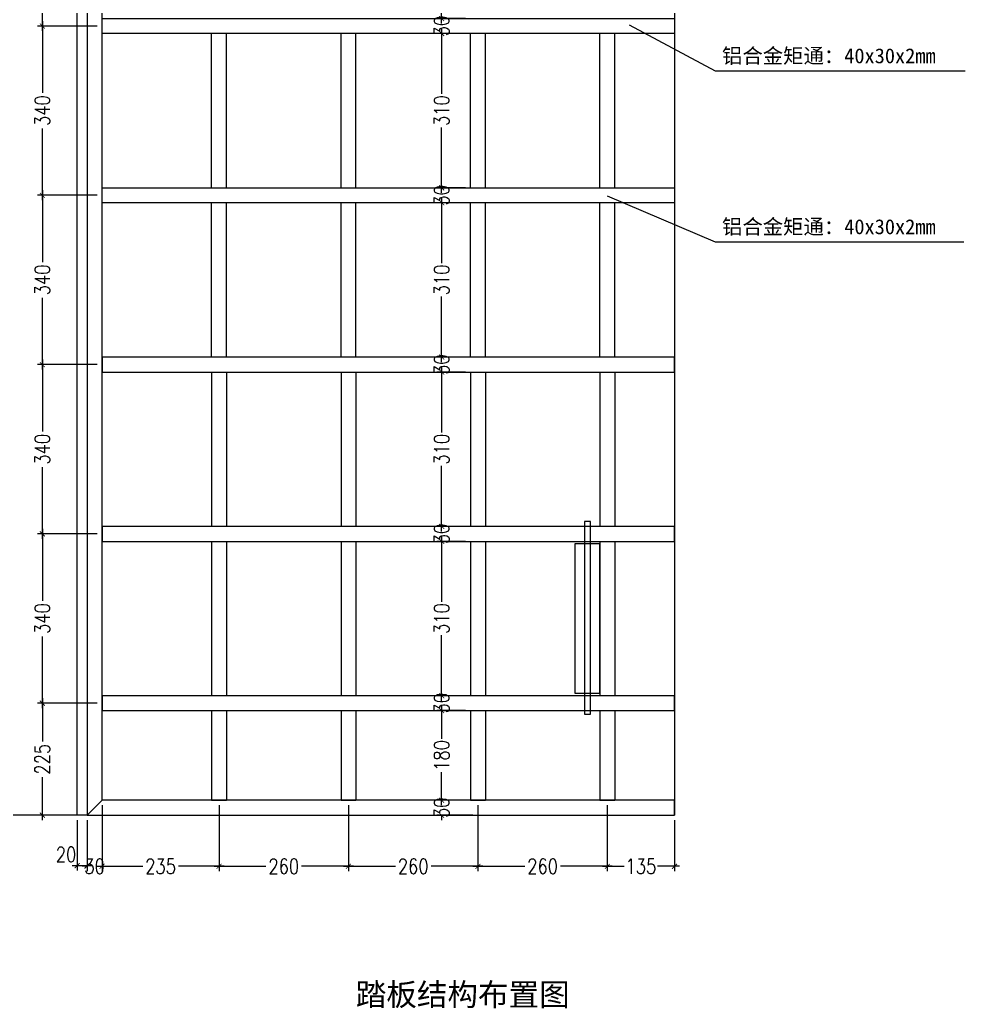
# Model space of a CAD drawing. Header units: millimetres. Extents: x 11827 to 862553, y 15071 to 134256.
# Drawn here: x 705957 to 707856, y 70268 to 72253 of the extents above; entities that cross this region are included whole.
import ezdxf

# ---------------------------------------------------------------- set-up
doc = ezdxf.new("R2010")
doc.units = ezdxf.units.MM
doc.layers.add('1', color=7, linetype='Continuous', true_color=0xffffff)
for name, color, linetype in [('hjh文字', 7, 'Continuous'), ('HR-dimension', 9, 'Continuous'), ('打印图框', 255, 'Continuous'), ('铝通', 4, 'Continuous')]:
    doc.layers.add(name, color=color, linetype=linetype)
doc.layers.add('YLW-Background', color=45, linetype='Continuous', lineweight=5)
doc.layers.add('图框', color=7, linetype='Continuous', lineweight=13)
doc.styles.add('Arial', font='')
doc.styles.add('HZTXT', font='txtw.shx', dxfattribs={"width": 0.8, "bigfont": 'hztxtw.shx'})
doc.styles.get('Arial').set_extended_font_data('STXihei')
doc.dimstyles.new('HR-A3-DIM-10', dxfattribs={"dimscale": 10, "dimtxt": 3, "dimasz": 1, "dimexe": 1, "dimexo": 1, "dimgap": 0.5, "dimtad": 0, "dimdec": 1, "dimrnd": 0.0005, "dimzin": 9, "dimdsep": 46, "dimtxsty": 'HZTXT', "dimblk": 'ARCHTICK', "dimcen": 0, "dimdle": 1, "dimclrd": 9, "dimclre": 9, "dimclrt": 2, "dimazin": 2, "dimtfac": 1, "dimtdec": 1, "dimtix": 1, "dimtofl": 0, "dimtmove": 2, "dimatfit": 3, "dimldrblk": 'ARCHTICK', "dimfxl": 1, "dimarcsym": 2})
doc.dimstyles.new('HR-BI-DIM5', dxfattribs={"dimscale": 6, "dimtxt": 5, "dimasz": 1, "dimexe": 1, "dimexo": 1.5, "dimgap": 2, "dimtad": 1, "dimdec": 1, "dimdsep": 46, "dimtxsty": 'HZTXT', "dimcen": 0, "dimdle": 1, "dimclrd": 256, "dimclre": 256, "dimclrt": 2, "dimadec": 1, "dimazin": 0, "dimtfac": 1, "dimtdec": 1, "dimtix": 1, "dimtmove": 2, "dimatfit": 3, "dimfxl": 1, "dimtfill": 1, "dimtolj": 1, "dimtzin": 0, "dimarcsym": 1})

# ---------------------------------------------------------------- blocks, each defined once
blk = doc.blocks.new('_ArchTick')
at = {"color": 0, "linetype": 'ByBlock', "lineweight": 100, "const_width": 0.15}
blk.add_lwpolyline([(-0.5, -0.5), (0.5, 0.5)], dxfattribs=at)
blk = doc.blocks.new('*D1190')
at = {"layer": 'Defpoints', "color": 0, "ltscale": 1.5, "transparency": 16777216}
for p in [(706092.4, 73145.2), (705917.7, 70655.2), (706092.4, 70655.2)]:
    blk.add_point(p, dxfattribs=at)
at = {"layer": 'HR-dimension', "color": 9, "lineweight": -2, "ltscale": 1.5, "transparency": 16777216}
for p, q in [((705917.7, 73155.2), (705917.7, 71947.5)), ((706082.4, 73145.2), (705907.7, 73145.2)), ((705917.7, 70645.2), (705917.7, 71852.9)), ((706082.4, 70655.2), (705907.7, 70655.2))]:
    blk.add_line(p, q, dxfattribs=at)
at = {"layer": 'HR-dimension', "color": 9, "lineweight": -2, "ltscale": 1.5, "transparency": 16777216, "xscale": 10, "yscale": 10, "zscale": 10}
for p, rotation in [((705917.7, 73145.2), 90), ((705917.7, 70655.2), 270)]:
    blk.add_blockref('_ArchTick', p, dxfattribs=dict(at, rotation=rotation))
at = {"layer": 'HR-dimension', "color": 2, "ltscale": 1.5, "transparency": 16777216, "insert": (705917.7, 71900.2), "char_height": 30, "attachment_point": 5, "rotation": 90, "style": 'HZTXT'}
blk.add_mtext('2490', dxfattribs=at)
blk = doc.blocks.new('*D1149')
at = {"layer": 'Defpoints', "color": 0, "ltscale": 1.5, "transparency": 16777216}
for p in [(706122.4, 72580.2), (706002.5, 72240.2), (706122.4, 72240.2)]:
    blk.add_point(p, dxfattribs=at)
at = {"layer": 'HR-dimension', "color": 9, "lineweight": -2, "ltscale": 1.5, "transparency": 16777216}
for p, q in [((706112.4, 72580.2), (705992.5, 72580.2)), ((706002.5, 72590.2), (706002.5, 72446.1)), ((706002.5, 72230.2), (706002.5, 72374.4)), ((706112.4, 72240.2), (705992.5, 72240.2))]:
    blk.add_line(p, q, dxfattribs=at)
at = {"layer": 'HR-dimension', "color": 9, "lineweight": -2, "ltscale": 1.5, "transparency": 16777216, "xscale": 10, "yscale": 10, "zscale": 10}
for p, rotation in [((706002.5, 72580.2), 90), ((706002.5, 72240.2), 270)]:
    blk.add_blockref('_ArchTick', p, dxfattribs=dict(at, rotation=rotation))
at = {"layer": 'HR-dimension', "color": 2, "ltscale": 1.5, "transparency": 16777216, "insert": (706002.5, 72410.2), "char_height": 30, "attachment_point": 5, "rotation": 90, "style": 'HZTXT'}
blk.add_mtext('340', dxfattribs=at)
blk = doc.blocks.new('*D1150')
at = {"layer": 'Defpoints', "color": 0, "ltscale": 1.5, "transparency": 16777216}
for p in [(706122.4, 72240.2), (706002.5, 71900.2), (706122.4, 71900.2)]:
    blk.add_point(p, dxfattribs=at)
at = {"layer": 'HR-dimension', "color": 9, "lineweight": -2, "ltscale": 1.5, "transparency": 16777216}
for p, q in [((706112.4, 72240.2), (705992.5, 72240.2)), ((706002.5, 72250.2), (706002.5, 72106.1)), ((706002.5, 71890.2), (706002.5, 72034.4)), ((706112.4, 71900.2), (705992.5, 71900.2))]:
    blk.add_line(p, q, dxfattribs=at)
at = {"layer": 'HR-dimension', "color": 9, "lineweight": -2, "ltscale": 1.5, "transparency": 16777216, "xscale": 10, "yscale": 10, "zscale": 10}
for p, rotation in [((706002.5, 72240.2), 90), ((706002.5, 71900.2), 270)]:
    blk.add_blockref('_ArchTick', p, dxfattribs=dict(at, rotation=rotation))
at = {"layer": 'HR-dimension', "color": 2, "ltscale": 1.5, "transparency": 16777216, "insert": (706002.5, 72070.2), "char_height": 30, "attachment_point": 5, "rotation": 90, "style": 'HZTXT'}
blk.add_mtext('340', dxfattribs=at)
blk = doc.blocks.new('*D1151')
at = {"layer": 'Defpoints', "color": 0, "ltscale": 1.5, "transparency": 16777216}
for p in [(706122.4, 71900.2), (706002.5, 71560.2), (706122.4, 71560.2)]:
    blk.add_point(p, dxfattribs=at)
at = {"layer": 'HR-dimension', "color": 9, "lineweight": -2, "ltscale": 1.5, "transparency": 16777216}
for p, q in [((706002.5, 71910.2), (706002.5, 71766.1)), ((706112.4, 71900.2), (705992.5, 71900.2)), ((706002.5, 71550.2), (706002.5, 71694.4)), ((706112.4, 71560.2), (705992.5, 71560.2))]:
    blk.add_line(p, q, dxfattribs=at)
at = {"layer": 'HR-dimension', "color": 9, "lineweight": -2, "ltscale": 1.5, "transparency": 16777216, "xscale": 10, "yscale": 10, "zscale": 10}
for p, rotation in [((706002.5, 71900.2), 90), ((706002.5, 71560.2), 270)]:
    blk.add_blockref('_ArchTick', p, dxfattribs=dict(at, rotation=rotation))
at = {"layer": 'HR-dimension', "color": 2, "ltscale": 1.5, "transparency": 16777216, "insert": (706002.5, 71730.2), "char_height": 30, "attachment_point": 5, "rotation": 90, "style": 'HZTXT'}
blk.add_mtext('340', dxfattribs=at)
blk = doc.blocks.new('*D1152')
at = {"layer": 'Defpoints', "color": 0, "ltscale": 1.5, "transparency": 16777216}
for p in [(706122.4, 71560.2), (706002.5, 71220.2), (706122.4, 71220.2)]:
    blk.add_point(p, dxfattribs=at)
at = {"layer": 'HR-dimension', "color": 9, "lineweight": -2, "ltscale": 1.5, "transparency": 16777216}
for p, q in [((706002.5, 71570.2), (706002.5, 71426.1)), ((706112.4, 71560.2), (705992.5, 71560.2)), ((706002.5, 71210.2), (706002.5, 71354.4)), ((706112.4, 71220.2), (705992.5, 71220.2))]:
    blk.add_line(p, q, dxfattribs=at)
at = {"layer": 'HR-dimension', "color": 9, "lineweight": -2, "ltscale": 1.5, "transparency": 16777216, "xscale": 10, "yscale": 10, "zscale": 10}
for p, rotation in [((706002.5, 71560.2), 90), ((706002.5, 71220.2), 270)]:
    blk.add_blockref('_ArchTick', p, dxfattribs=dict(at, rotation=rotation))
at = {"layer": 'HR-dimension', "color": 2, "ltscale": 1.5, "transparency": 16777216, "insert": (706002.5, 71390.2), "char_height": 30, "attachment_point": 5, "rotation": 90, "style": 'HZTXT'}
blk.add_mtext('340', dxfattribs=at)
blk = doc.blocks.new('*D1153')
at = {"layer": 'Defpoints', "color": 0, "ltscale": 1.5, "transparency": 16777216}
for p in [(706072.4, 70655.2), (706092.4, 70655.2), (706072.4, 70553.9)]:
    blk.add_point(p, dxfattribs=at)
at = {"layer": 'HR-dimension', "color": 9, "lineweight": -2, "ltscale": 1.5, "transparency": 16777216}
for p, q in [((706072.4, 70645.2), (706072.4, 70543.9)), ((706092.4, 70645.2), (706092.4, 70543.9)), ((706102.4, 70553.9), (706062.4, 70553.9))]:
    blk.add_line(p, q, dxfattribs=at)
at = {"layer": 'HR-dimension', "color": 9, "lineweight": -2, "ltscale": 1.5, "transparency": 16777216, "xscale": 10, "yscale": 10, "zscale": 10, "rotation": 180}
blk.add_blockref('_ArchTick', (706072.4, 70553.9), dxfattribs=at)
at = {"layer": 'HR-dimension', "color": 9, "lineweight": -2, "ltscale": 1.5, "transparency": 16777216, "xscale": 10, "yscale": 10, "zscale": 10}
blk.add_blockref('_ArchTick', (706092.4, 70553.9), dxfattribs=at)
at = {"layer": 'HR-dimension', "color": 2, "ltscale": 1.5, "transparency": 16777216, "insert": (706050, 70576.4), "char_height": 30, "attachment_point": 5, "style": 'HZTXT'}
blk.add_mtext('20', dxfattribs=at)
blk = doc.blocks.new('*D1154')
at = {"layer": 'Defpoints', "color": 0, "ltscale": 1.5, "transparency": 16777216}
for p in [(706122.4, 70685.2), (706092.4, 70655.2), (706122.4, 70552.6)]:
    blk.add_point(p, dxfattribs=at)
at = {"layer": 'HR-dimension', "color": 9, "lineweight": -2, "ltscale": 1.5, "transparency": 16777216}
for p, q in [((706122.4, 70675.2), (706122.4, 70542.6)), ((706092.4, 70645.2), (706092.4, 70542.6)), ((706092.4, 70552.6), (706082.4, 70552.6)), ((706122.4, 70552.6), (706132.4, 70552.6))]:
    blk.add_line(p, q, dxfattribs=at)
at = {"layer": 'HR-dimension', "color": 9, "lineweight": -2, "ltscale": 1.5, "transparency": 16777216, "xscale": 10, "yscale": 10, "zscale": 10}
blk.add_blockref('_ArchTick', (706092.4, 70552.6), dxfattribs=at)
at = {"layer": 'HR-dimension', "color": 9, "lineweight": -2, "ltscale": 1.5, "transparency": 16777216, "xscale": 10, "yscale": 10, "zscale": 10, "rotation": 180}
blk.add_blockref('_ArchTick', (706122.4, 70552.6), dxfattribs=at)
at = {"layer": 'HR-dimension', "color": 2, "ltscale": 1.5, "transparency": 16777216, "insert": (706107.4, 70552.6), "char_height": 30, "attachment_point": 5, "style": 'HZTXT'}
blk.add_mtext('30', dxfattribs=at)
blk = doc.blocks.new('*D1155')
at = {"layer": 'Defpoints', "color": 0, "ltscale": 1.5, "transparency": 16777216}
for p in [(706122.4, 70685.2), (706357.4, 70685.2, 0), (706357.4, 70552.6)]:
    blk.add_point(p, dxfattribs=at)
at = {"layer": 'HR-dimension', "color": 9, "lineweight": -2, "ltscale": 1.5, "transparency": 16777216}
for p, q in [((706122.4, 70675.2), (706122.4, 70542.6)), ((706357.4, 70675.2), (706357.4, 70542.6)), ((706112.4, 70552.6), (706204.1, 70552.6)), ((706367.4, 70552.6), (706275.8, 70552.6))]:
    blk.add_line(p, q, dxfattribs=at)
at = {"layer": 'HR-dimension', "color": 9, "lineweight": -2, "ltscale": 1.5, "transparency": 16777216, "xscale": 10, "yscale": 10, "zscale": 10, "rotation": 180}
blk.add_blockref('_ArchTick', (706122.4, 70552.6), dxfattribs=at)
at = {"layer": 'HR-dimension', "color": 9, "lineweight": -2, "ltscale": 1.5, "transparency": 16777216, "xscale": 10, "yscale": 10, "zscale": 10}
blk.add_blockref('_ArchTick', (706357.4, 70552.6), dxfattribs=at)
at = {"layer": 'HR-dimension', "color": 2, "ltscale": 1.5, "transparency": 16777216, "insert": (706239.9, 70552.6), "char_height": 30, "attachment_point": 5, "style": 'HZTXT'}
blk.add_mtext('235', dxfattribs=at)
blk = doc.blocks.new('*D1156')
at = {"layer": 'Defpoints', "color": 0, "ltscale": 1.5, "transparency": 16777216}
for p in [(706357.4, 70685.2, 0), (706617.4, 70685.2, 0), (706617.4, 70552.6)]:
    blk.add_point(p, dxfattribs=at)
at = {"layer": 'HR-dimension', "color": 9, "lineweight": -2, "ltscale": 1.5, "transparency": 16777216}
for p, q in [((706357.4, 70675.2), (706357.4, 70542.6)), ((706617.4, 70675.2), (706617.4, 70542.6)), ((706347.4, 70552.6), (706451.6, 70552.6)), ((706627.4, 70552.6), (706523.3, 70552.6))]:
    blk.add_line(p, q, dxfattribs=at)
at = {"layer": 'HR-dimension', "color": 9, "lineweight": -2, "ltscale": 1.5, "transparency": 16777216, "xscale": 10, "yscale": 10, "zscale": 10, "rotation": 180}
blk.add_blockref('_ArchTick', (706357.4, 70552.6), dxfattribs=at)
at = {"layer": 'HR-dimension', "color": 9, "lineweight": -2, "ltscale": 1.5, "transparency": 16777216, "xscale": 10, "yscale": 10, "zscale": 10}
blk.add_blockref('_ArchTick', (706617.4, 70552.6), dxfattribs=at)
at = {"layer": 'HR-dimension', "color": 2, "ltscale": 1.5, "transparency": 16777216, "insert": (706487.4, 70552.6), "char_height": 30, "attachment_point": 5, "style": 'HZTXT'}
blk.add_mtext('260', dxfattribs=at)
blk = doc.blocks.new('*D1157')
at = {"layer": 'Defpoints', "color": 0, "ltscale": 1.5, "transparency": 16777216}
for p in [(706617.4, 70685.2, 0), (706877.4, 70685.2, 0), (706877.4, 70552.6)]:
    blk.add_point(p, dxfattribs=at)
at = {"layer": 'HR-dimension', "color": 9, "lineweight": -2, "ltscale": 1.5, "transparency": 16777216}
for p, q in [((706617.4, 70675.2), (706617.4, 70542.6)), ((706877.4, 70675.2), (706877.4, 70542.6)), ((706607.4, 70552.6), (706711.6, 70552.6)), ((706887.4, 70552.6), (706783.3, 70552.6))]:
    blk.add_line(p, q, dxfattribs=at)
at = {"layer": 'HR-dimension', "color": 9, "lineweight": -2, "ltscale": 1.5, "transparency": 16777216, "xscale": 10, "yscale": 10, "zscale": 10, "rotation": 180}
blk.add_blockref('_ArchTick', (706617.4, 70552.6), dxfattribs=at)
at = {"layer": 'HR-dimension', "color": 9, "lineweight": -2, "ltscale": 1.5, "transparency": 16777216, "xscale": 10, "yscale": 10, "zscale": 10}
blk.add_blockref('_ArchTick', (706877.4, 70552.6), dxfattribs=at)
at = {"layer": 'HR-dimension', "color": 2, "ltscale": 1.5, "transparency": 16777216, "insert": (706747.4, 70552.6), "char_height": 30, "attachment_point": 5, "style": 'HZTXT'}
blk.add_mtext('260', dxfattribs=at)
blk = doc.blocks.new('*D1158')
at = {"layer": 'Defpoints', "color": 0, "ltscale": 1.5, "transparency": 16777216}
for p in [(706877.4, 70685.2, 0), (707137.4, 70685.2, 0), (707137.4, 70552.6)]:
    blk.add_point(p, dxfattribs=at)
at = {"layer": 'HR-dimension', "color": 9, "lineweight": -2, "ltscale": 1.5, "transparency": 16777216}
for p, q in [((706877.4, 70675.2), (706877.4, 70542.6)), ((707137.4, 70675.2), (707137.4, 70542.6)), ((706867.4, 70552.6), (706971.6, 70552.6)), ((707147.4, 70552.6), (707043.3, 70552.6))]:
    blk.add_line(p, q, dxfattribs=at)
at = {"layer": 'HR-dimension', "color": 9, "lineweight": -2, "ltscale": 1.5, "transparency": 16777216, "xscale": 10, "yscale": 10, "zscale": 10, "rotation": 180}
blk.add_blockref('_ArchTick', (706877.4, 70552.6), dxfattribs=at)
at = {"layer": 'HR-dimension', "color": 9, "lineweight": -2, "ltscale": 1.5, "transparency": 16777216, "xscale": 10, "yscale": 10, "zscale": 10}
blk.add_blockref('_ArchTick', (707137.4, 70552.6), dxfattribs=at)
at = {"layer": 'HR-dimension', "color": 2, "ltscale": 1.5, "transparency": 16777216, "insert": (707007.4, 70552.6), "char_height": 30, "attachment_point": 5, "style": 'HZTXT'}
blk.add_mtext('260', dxfattribs=at)
blk = doc.blocks.new('*D1159')
at = {"layer": 'Defpoints', "color": 0, "ltscale": 1.5, "transparency": 16777216}
for p in [(707137.4, 70685.2, 0), (707272.4, 70655.2), (707272.4, 70552.6)]:
    blk.add_point(p, dxfattribs=at)
at = {"layer": 'HR-dimension', "color": 9, "lineweight": -2, "ltscale": 1.5, "transparency": 16777216}
for p, q in [((707137.4, 70675.2), (707137.4, 70542.6)), ((707272.4, 70645.2), (707272.4, 70542.6)), ((707127.4, 70552.6), (707171.4, 70552.6)), ((707282.4, 70552.6), (707238.5, 70552.6))]:
    blk.add_line(p, q, dxfattribs=at)
at = {"layer": 'HR-dimension', "color": 9, "lineweight": -2, "ltscale": 1.5, "transparency": 16777216, "xscale": 10, "yscale": 10, "zscale": 10, "rotation": 180}
blk.add_blockref('_ArchTick', (707137.4, 70552.6), dxfattribs=at)
at = {"layer": 'HR-dimension', "color": 9, "lineweight": -2, "ltscale": 1.5, "transparency": 16777216, "xscale": 10, "yscale": 10, "zscale": 10}
blk.add_blockref('_ArchTick', (707272.4, 70552.6), dxfattribs=at)
at = {"layer": 'HR-dimension', "color": 2, "ltscale": 1.5, "transparency": 16777216, "insert": (707204.9, 70552.6), "char_height": 30, "attachment_point": 5, "style": 'HZTXT'}
blk.add_mtext('135', dxfattribs=at)
blk = doc.blocks.new('*D1165')
at = {"layer": 'Defpoints', "color": 0, "ltscale": 1.5, "transparency": 16777216}
for p in [(706862.4, 72565.2), (706804.6, 72255.2), (706862.4, 72255.2)]:
    blk.add_point(p, dxfattribs=at)
at = {"layer": 'HR-dimension', "color": 9, "lineweight": -2, "ltscale": 1.5, "transparency": 16777216}
for p, q in [((706852.4, 72565.2), (706794.6, 72565.2)), ((706804.6, 72575.2), (706804.6, 72443.8)), ((706804.6, 72245.2), (706804.6, 72376.7)), ((706852.4, 72255.2), (706794.6, 72255.2))]:
    blk.add_line(p, q, dxfattribs=at)
at = {"layer": 'HR-dimension', "color": 9, "lineweight": -2, "ltscale": 1.5, "transparency": 16777216, "xscale": 10, "yscale": 10, "zscale": 10}
for p, rotation in [((706804.6, 72565.2), 90), ((706804.6, 72255.2), 270)]:
    blk.add_blockref('_ArchTick', p, dxfattribs=dict(at, rotation=rotation))
at = {"layer": 'HR-dimension', "color": 2, "ltscale": 1.5, "transparency": 16777216, "insert": (706804.6, 72410.2), "char_height": 30, "attachment_point": 5, "rotation": 90, "style": 'HZTXT'}
blk.add_mtext('310', dxfattribs=at)
blk = doc.blocks.new('*D1166')
at = {"layer": 'Defpoints', "color": 0, "ltscale": 1.5, "transparency": 16777216}
for p in [(706862.4, 72255.2), (706804.6, 72225.2), (706862.4, 72225.2)]:
    blk.add_point(p, dxfattribs=at)
at = {"layer": 'HR-dimension', "color": 9, "lineweight": -2, "ltscale": 1.5, "transparency": 16777216}
for p, q in [((706804.6, 72255.2), (706804.6, 72265.2)), ((706852.4, 72255.2), (706794.6, 72255.2)), ((706852.4, 72225.2), (706794.6, 72225.2)), ((706804.6, 72225.2), (706804.6, 72215.2))]:
    blk.add_line(p, q, dxfattribs=at)
at = {"layer": 'HR-dimension', "color": 9, "lineweight": -2, "ltscale": 1.5, "transparency": 16777216, "xscale": 10, "yscale": 10, "zscale": 10}
for p, rotation in [((706804.6, 72255.2), 270), ((706804.6, 72225.2), 90)]:
    blk.add_blockref('_ArchTick', p, dxfattribs=dict(at, rotation=rotation))
at = {"layer": 'HR-dimension', "color": 2, "ltscale": 1.5, "transparency": 16777216, "insert": (706804.6, 72240.2), "char_height": 30, "attachment_point": 5, "rotation": 90, "style": 'HZTXT'}
blk.add_mtext('30', dxfattribs=at)
blk = doc.blocks.new('*D1167')
at = {"layer": 'Defpoints', "color": 0, "ltscale": 1.5, "transparency": 16777216}
for p in [(706862.4, 72225.2), (706804.6, 71915.2), (706862.4, 71915.2)]:
    blk.add_point(p, dxfattribs=at)
at = {"layer": 'HR-dimension', "color": 9, "lineweight": -2, "ltscale": 1.5, "transparency": 16777216}
for p, q in [((706852.4, 72225.2), (706794.6, 72225.2)), ((706804.6, 72235.2), (706804.6, 72103.8)), ((706804.6, 71905.2), (706804.6, 72036.7)), ((706852.4, 71915.2), (706794.6, 71915.2))]:
    blk.add_line(p, q, dxfattribs=at)
at = {"layer": 'HR-dimension', "color": 9, "lineweight": -2, "ltscale": 1.5, "transparency": 16777216, "xscale": 10, "yscale": 10, "zscale": 10}
for p, rotation in [((706804.6, 72225.2), 90), ((706804.6, 71915.2), 270)]:
    blk.add_blockref('_ArchTick', p, dxfattribs=dict(at, rotation=rotation))
at = {"layer": 'HR-dimension', "color": 2, "ltscale": 1.5, "transparency": 16777216, "insert": (706804.6, 72070.2), "char_height": 30, "attachment_point": 5, "rotation": 90, "style": 'HZTXT'}
blk.add_mtext('310', dxfattribs=at)
blk = doc.blocks.new('*D1168')
at = {"layer": 'Defpoints', "color": 0, "ltscale": 1.5, "transparency": 16777216}
for p in [(706862.4, 71915.2), (706804.6, 71885.2), (706862.4, 71885.2)]:
    blk.add_point(p, dxfattribs=at)
at = {"layer": 'HR-dimension', "color": 9, "lineweight": -2, "ltscale": 1.5, "transparency": 16777216}
for p, q in [((706804.6, 71915.2), (706804.6, 71925.2)), ((706852.4, 71915.2), (706794.6, 71915.2)), ((706852.4, 71885.2), (706794.6, 71885.2)), ((706804.6, 71885.2), (706804.6, 71875.2))]:
    blk.add_line(p, q, dxfattribs=at)
at = {"layer": 'HR-dimension', "color": 9, "lineweight": -2, "ltscale": 1.5, "transparency": 16777216, "xscale": 10, "yscale": 10, "zscale": 10}
for p, rotation in [((706804.6, 71915.2), 270), ((706804.6, 71885.2), 90)]:
    blk.add_blockref('_ArchTick', p, dxfattribs=dict(at, rotation=rotation))
at = {"layer": 'HR-dimension', "color": 2, "ltscale": 1.5, "transparency": 16777216, "insert": (706804.6, 71900.2), "char_height": 30, "attachment_point": 5, "rotation": 90, "style": 'HZTXT'}
blk.add_mtext('30', dxfattribs=at)
blk = doc.blocks.new('*D1169')
at = {"layer": 'Defpoints', "color": 0, "ltscale": 1.5, "transparency": 16777216}
for p in [(706862.4, 71885.2), (706804.6, 71575.2), (706862.4, 71575.2)]:
    blk.add_point(p, dxfattribs=at)
at = {"layer": 'HR-dimension', "color": 9, "lineweight": -2, "ltscale": 1.5, "transparency": 16777216}
for p, q in [((706852.4, 71885.2), (706794.6, 71885.2)), ((706804.6, 71895.2), (706804.6, 71763.8)), ((706804.6, 71565.2), (706804.6, 71696.7)), ((706852.4, 71575.2), (706794.6, 71575.2))]:
    blk.add_line(p, q, dxfattribs=at)
at = {"layer": 'HR-dimension', "color": 9, "lineweight": -2, "ltscale": 1.5, "transparency": 16777216, "xscale": 10, "yscale": 10, "zscale": 10}
for p, rotation in [((706804.6, 71885.2), 90), ((706804.6, 71575.2), 270)]:
    blk.add_blockref('_ArchTick', p, dxfattribs=dict(at, rotation=rotation))
at = {"layer": 'HR-dimension', "color": 2, "ltscale": 1.5, "transparency": 16777216, "insert": (706804.6, 71730.2), "char_height": 30, "attachment_point": 5, "rotation": 90, "style": 'HZTXT'}
blk.add_mtext('310', dxfattribs=at)
blk = doc.blocks.new('*D1170')
at = {"layer": 'Defpoints', "color": 0, "ltscale": 1.5, "transparency": 16777216}
for p in [(706862.4, 71575.2), (706804.6, 71545.2), (706862.4, 71545.2, 0)]:
    blk.add_point(p, dxfattribs=at)
at = {"layer": 'HR-dimension', "color": 9, "lineweight": -2, "ltscale": 1.5, "transparency": 16777216}
for p, q in [((706804.6, 71575.2), (706804.6, 71585.2)), ((706852.4, 71575.2), (706794.6, 71575.2)), ((706852.4, 71545.2), (706794.6, 71545.2)), ((706804.6, 71545.2), (706804.6, 71535.2))]:
    blk.add_line(p, q, dxfattribs=at)
at = {"layer": 'HR-dimension', "color": 9, "lineweight": -2, "ltscale": 1.5, "transparency": 16777216, "xscale": 10, "yscale": 10, "zscale": 10}
for p, rotation in [((706804.6, 71575.2), 270), ((706804.6, 71545.2), 90)]:
    blk.add_blockref('_ArchTick', p, dxfattribs=dict(at, rotation=rotation))
at = {"layer": 'HR-dimension', "color": 2, "ltscale": 1.5, "transparency": 16777216, "insert": (706804.6, 71560.2), "char_height": 30, "attachment_point": 5, "rotation": 90, "style": 'HZTXT'}
blk.add_mtext('30', dxfattribs=at)
blk = doc.blocks.new('*D1171')
at = {"layer": 'Defpoints', "color": 0, "ltscale": 1.5, "transparency": 16777216}
for p in [(706862.4, 71545.2, 0), (706804.6, 71235.2), (706862.4, 71235.2, 0)]:
    blk.add_point(p, dxfattribs=at)
at = {"layer": 'HR-dimension', "color": 9, "lineweight": -2, "ltscale": 1.5, "transparency": 16777216}
for p, q in [((706852.4, 71545.2), (706794.6, 71545.2)), ((706804.6, 71555.2), (706804.6, 71423.8)), ((706804.6, 71225.2), (706804.6, 71356.7)), ((706852.4, 71235.2), (706794.6, 71235.2))]:
    blk.add_line(p, q, dxfattribs=at)
at = {"layer": 'HR-dimension', "color": 9, "lineweight": -2, "ltscale": 1.5, "transparency": 16777216, "xscale": 10, "yscale": 10, "zscale": 10}
for p, rotation in [((706804.6, 71545.2), 90), ((706804.6, 71235.2), 270)]:
    blk.add_blockref('_ArchTick', p, dxfattribs=dict(at, rotation=rotation))
at = {"layer": 'HR-dimension', "color": 2, "ltscale": 1.5, "transparency": 16777216, "insert": (706804.6, 71390.2), "char_height": 30, "attachment_point": 5, "rotation": 90, "style": 'HZTXT'}
blk.add_mtext('310', dxfattribs=at)
blk = doc.blocks.new('*D1093')
at = {"layer": 'Defpoints', "color": 0, "ltscale": 1.5, "transparency": 16777216}
for p in [(706862.4, 70685.2, 0), (706804.6, 70655.2), (706877.4, 70655.2)]:
    blk.add_point(p, dxfattribs=at)
at = {"layer": 'HR-dimension', "color": 9, "lineweight": -2, "ltscale": 1.5, "transparency": 16777216}
for p, q in [((706804.6, 70685.2), (706804.6, 70695.2)), ((706852.4, 70685.2), (706794.6, 70685.2)), ((706867.4, 70655.2), (706794.6, 70655.2)), ((706804.6, 70655.2), (706804.6, 70645.2))]:
    blk.add_line(p, q, dxfattribs=at)
at = {"layer": 'HR-dimension', "color": 9, "lineweight": -2, "ltscale": 1.5, "transparency": 16777216, "xscale": 10, "yscale": 10, "zscale": 10}
for p, rotation in [((706804.6, 70685.2), 270), ((706804.6, 70655.2), 90)]:
    blk.add_blockref('_ArchTick', p, dxfattribs=dict(at, rotation=rotation))
at = {"layer": 'HR-dimension', "color": 2, "ltscale": 1.5, "transparency": 16777216, "insert": (706804.6, 70670.2), "char_height": 30, "attachment_point": 5, "rotation": 90, "style": 'HZTXT'}
blk.add_mtext('30', dxfattribs=at)
blk = doc.blocks.new('*D1101')
at = {"layer": 'Defpoints', "color": 0, "ltscale": 1.5, "transparency": 16777216}
for p in [(706122.4, 71220.2), (706002.5, 70880.2), (706122.4, 70880.2)]:
    blk.add_point(p, dxfattribs=at)
at = {"layer": 'HR-dimension', "color": 9, "lineweight": -2, "ltscale": 1.5, "transparency": 16777216}
for p, q in [((706002.5, 71230.2), (706002.5, 71086.1)), ((706112.4, 71220.2), (705992.5, 71220.2)), ((706002.5, 70870.2), (706002.5, 71014.4)), ((706112.4, 70880.2), (705992.5, 70880.2))]:
    blk.add_line(p, q, dxfattribs=at)
at = {"layer": 'HR-dimension', "color": 9, "lineweight": -2, "ltscale": 1.5, "transparency": 16777216, "xscale": 10, "yscale": 10, "zscale": 10}
for p, rotation in [((706002.5, 71220.2), 90), ((706002.5, 70880.2), 270)]:
    blk.add_blockref('_ArchTick', p, dxfattribs=dict(at, rotation=rotation))
at = {"layer": 'HR-dimension', "color": 2, "ltscale": 1.5, "transparency": 16777216, "insert": (706002.5, 71050.2), "char_height": 30, "attachment_point": 5, "rotation": 90, "style": 'HZTXT'}
blk.add_mtext('340', dxfattribs=at)
blk = doc.blocks.new('*D1102')
at = {"layer": 'Defpoints', "color": 0, "ltscale": 1.5, "transparency": 16777216}
for p in [(706122.4, 70880.2), (706002.5, 70655.2), (706092.4, 70655.2)]:
    blk.add_point(p, dxfattribs=at)
at = {"layer": 'HR-dimension', "color": 9, "lineweight": -2, "ltscale": 1.5, "transparency": 16777216}
for p, q in [((706002.5, 70890.2), (706002.5, 70803.6)), ((706112.4, 70880.2), (705992.5, 70880.2)), ((706002.5, 70645.2), (706002.5, 70731.9)), ((706082.4, 70655.2), (705992.5, 70655.2))]:
    blk.add_line(p, q, dxfattribs=at)
at = {"layer": 'HR-dimension', "color": 9, "lineweight": -2, "ltscale": 1.5, "transparency": 16777216, "xscale": 10, "yscale": 10, "zscale": 10}
for p, rotation in [((706002.5, 70880.2), 90), ((706002.5, 70655.2), 270)]:
    blk.add_blockref('_ArchTick', p, dxfattribs=dict(at, rotation=rotation))
at = {"layer": 'HR-dimension', "color": 2, "ltscale": 1.5, "transparency": 16777216, "insert": (706002.5, 70767.7), "char_height": 30, "attachment_point": 5, "rotation": 90, "style": 'HZTXT'}
blk.add_mtext('225', dxfattribs=at)
blk = doc.blocks.new('*D1103')
at = {"layer": 'Defpoints', "color": 0, "ltscale": 1.5, "transparency": 16777216}
for p in [(706862.4, 71235.2), (706804.6, 71205.2), (706862.4, 71205.2)]:
    blk.add_point(p, dxfattribs=at)
at = {"layer": 'HR-dimension', "color": 9, "lineweight": -2, "ltscale": 1.5, "transparency": 16777216}
for p, q in [((706852.4, 71235.2), (706794.6, 71235.2)), ((706804.6, 71235.2), (706804.6, 71245.2)), ((706852.4, 71205.2), (706794.6, 71205.2)), ((706804.6, 71205.2), (706804.6, 71195.2))]:
    blk.add_line(p, q, dxfattribs=at)
at = {"layer": 'HR-dimension', "color": 9, "lineweight": -2, "ltscale": 1.5, "transparency": 16777216, "xscale": 10, "yscale": 10, "zscale": 10}
for p, rotation in [((706804.6, 71235.2), 270), ((706804.6, 71205.2), 90)]:
    blk.add_blockref('_ArchTick', p, dxfattribs=dict(at, rotation=rotation))
at = {"layer": 'HR-dimension', "color": 2, "ltscale": 1.5, "transparency": 16777216, "insert": (706804.6, 71220.2), "char_height": 30, "attachment_point": 5, "rotation": 90, "style": 'HZTXT'}
blk.add_mtext('30', dxfattribs=at)
blk = doc.blocks.new('*D1104')
at = {"layer": 'Defpoints', "color": 0, "ltscale": 1.5, "transparency": 16777216}
for p in [(706862.4, 71205.2), (706804.6, 70895.2), (706862.4, 70895.2)]:
    blk.add_point(p, dxfattribs=at)
at = {"layer": 'HR-dimension', "color": 9, "lineweight": -2, "ltscale": 1.5, "transparency": 16777216}
for p, q in [((706804.6, 71215.2), (706804.6, 71083.8)), ((706852.4, 71205.2), (706794.6, 71205.2)), ((706804.6, 70885.2), (706804.6, 71016.7)), ((706852.4, 70895.2), (706794.6, 70895.2))]:
    blk.add_line(p, q, dxfattribs=at)
at = {"layer": 'HR-dimension', "color": 9, "lineweight": -2, "ltscale": 1.5, "transparency": 16777216, "xscale": 10, "yscale": 10, "zscale": 10}
for p, rotation in [((706804.6, 71205.2), 90), ((706804.6, 70895.2), 270)]:
    blk.add_blockref('_ArchTick', p, dxfattribs=dict(at, rotation=rotation))
at = {"layer": 'HR-dimension', "color": 2, "ltscale": 1.5, "transparency": 16777216, "insert": (706804.6, 71050.2), "char_height": 30, "attachment_point": 5, "rotation": 90, "style": 'HZTXT'}
blk.add_mtext('310', dxfattribs=at)
blk = doc.blocks.new('*D1059')
at = {"layer": 'Defpoints', "color": 0, "ltscale": 1.5, "transparency": 16777216}
for p in [(706862.4, 70895.2), (706804.6, 70865.2), (706862.4, 70865.2)]:
    blk.add_point(p, dxfattribs=at)
at = {"layer": 'HR-dimension', "color": 9, "lineweight": -2, "ltscale": 1.5, "transparency": 16777216}
for p, q in [((706852.4, 70895.2), (706794.6, 70895.2)), ((706804.6, 70895.2), (706804.6, 70905.2)), ((706852.4, 70865.2), (706794.6, 70865.2)), ((706804.6, 70865.2), (706804.6, 70855.2))]:
    blk.add_line(p, q, dxfattribs=at)
at = {"layer": 'HR-dimension', "color": 9, "lineweight": -2, "ltscale": 1.5, "transparency": 16777216, "xscale": 10, "yscale": 10, "zscale": 10}
for p, rotation in [((706804.6, 70895.2), 270), ((706804.6, 70865.2), 90)]:
    blk.add_blockref('_ArchTick', p, dxfattribs=dict(at, rotation=rotation))
at = {"layer": 'HR-dimension', "color": 2, "ltscale": 1.5, "transparency": 16777216, "insert": (706804.6, 70880.2), "char_height": 30, "attachment_point": 5, "rotation": 90, "style": 'HZTXT'}
blk.add_mtext('30', dxfattribs=at)
blk = doc.blocks.new('*D1060')
at = {"layer": 'Defpoints', "color": 0, "ltscale": 1.5, "transparency": 16777216}
for p in [(706862.4, 70865.2), (706804.6, 70685.2), (706862.4, 70685.2, 0)]:
    blk.add_point(p, dxfattribs=at)
at = {"layer": 'HR-dimension', "color": 9, "lineweight": -2, "ltscale": 1.5, "transparency": 16777216}
for p, q in [((706804.6, 70875.2), (706804.6, 70808.8)), ((706852.4, 70865.2), (706794.6, 70865.2)), ((706804.6, 70675.2), (706804.6, 70741.7)), ((706852.4, 70685.2), (706794.6, 70685.2))]:
    blk.add_line(p, q, dxfattribs=at)
at = {"layer": 'HR-dimension', "color": 9, "lineweight": -2, "ltscale": 1.5, "transparency": 16777216, "xscale": 10, "yscale": 10, "zscale": 10}
for p, rotation in [((706804.6, 70865.2), 90), ((706804.6, 70685.2), 270)]:
    blk.add_blockref('_ArchTick', p, dxfattribs=dict(at, rotation=rotation))
at = {"layer": 'HR-dimension', "color": 2, "ltscale": 1.5, "transparency": 16777216, "insert": (706804.6, 70775.2), "char_height": 30, "attachment_point": 5, "rotation": 90, "style": 'HZTXT'}
blk.add_mtext('180', dxfattribs=at)

msp = doc.modelspace()

# ---------------------------------------------------------------- linework, layer by layer
at = {"layer": '1', "color": 1}
msp.add_lwpolyline([(706072.44, 73145.22), (706092.44, 73145.22), (706092.44, 70655.22), (706072.44, 70655.22)], close=True, dxfattribs=at)
at = {"layer": 'HR-dimension'}
for points in [[(707353.79, 72149.95), (707856.42, 72149.95)], [(707353.79, 71806.67), (707853.51, 71806.67)]]:
    msp.add_lwpolyline(points, dxfattribs=at)
at = {"layer": 'YLW-Background', "elevation": 0}
for points in [[(707091.44, 70858.31), (707103.44, 70858.31), (707103.44, 71245.22), (707091.44, 71245.22)], [(707072.44, 70900.22), (707122.44, 70900.22), (707122.44, 71200.22), (707072.44, 71200.22)]]:
    msp.add_lwpolyline(points, close=True, dxfattribs=at)
at = {"layer": '图框'}
for p, q in [((706122.44, 70685.22), (706122.44, 73115.22)), ((706342.44, 71915.22), (706342.44, 72225.22)), ((706372.44, 71915.22), (706372.44, 72225.22)), ((706602.44, 71915.22), (706602.44, 72225.22)), ((706632.44, 71915.22), (706632.44, 72225.22)), ((706862.44, 71915.22), (706862.44, 72225.22)), ((706892.44, 71915.22), (706892.44, 72225.22)), ((707122.44, 71915.22), (707122.44, 72225.22)), ((707152.44, 71915.22), (707152.44, 72225.22)), ((706342.44, 71575.22), (706342.44, 71885.23)), ((706372.44, 71575.22), (706372.44, 71885.23)), ((706602.44, 71575.22), (706602.44, 71885.23)), ((706632.44, 71575.22), (706632.44, 71885.23)), ((706862.44, 71575.22), (706862.44, 71885.23)), ((706892.44, 71575.22), (706892.44, 71885.23)), ((707122.44, 71575.22), (707122.44, 71885.23)), ((707152.44, 71575.22), (707152.44, 71885.23)), ((706342.44, 71545.22, 0), (706342.44, 71235.22, 0)), ((706372.44, 71545.22, 0), (706372.44, 71235.22, 0)), ((706602.44, 71545.22, 0), (706602.44, 71235.22, 0)), ((706632.44, 71545.22, 0), (706632.44, 71235.22, 0)), ((706862.44, 71545.22, 0), (706862.44, 71235.22, 0)), ((706892.44, 71545.22, 0), (706892.44, 71235.22, 0)), ((707122.44, 71545.22, 0), (707122.44, 71235.22, 0)), ((707152.44, 71545.22, 0), (707152.44, 71235.22, 0)), ((706342.44, 71205.22, 0), (706342.44, 70895.22, 0)), ((706372.44, 71205.22, 0), (706372.44, 70895.22, 0)), ((706602.44, 71205.22, 0), (706602.44, 70895.22, 0)), ((706632.44, 71205.22, 0), (706632.44, 70895.22, 0)), ((706862.44, 71205.22, 0), (706862.44, 70895.22, 0)), ((706892.44, 71205.22, 0), (706892.44, 70895.22, 0)), ((707122.44, 71205.22, 0), (707122.44, 70895.22, 0)), ((707152.44, 71205.22, 0), (707152.44, 70895.22, 0)), ((706342.44, 70865.22, 0), (706342.44, 70685.22, 0)), ((706372.44, 70865.22, 0), (706372.44, 70685.22, 0)), ((706602.44, 70865.22, 0), (706602.44, 70685.22, 0)), ((706632.44, 70865.22, 0), (706632.44, 70685.22, 0)), ((706862.44, 70865.22, 0), (706862.44, 70685.22, 0)), ((706892.44, 70865.22, 0), (706892.44, 70685.22, 0)), ((707122.44, 70865.22, 0), (707122.44, 70685.22, 0)), ((707152.44, 70865.22, 0), (707152.44, 70685.22, 0)), ((706342.44, 70685.22, 0), (706372.44, 70685.22, 0)), ((706602.44, 70685.22, 0), (706632.44, 70685.22, 0)), ((706862.44, 70685.22, 0), (706892.44, 70685.22, 0)), ((707122.44, 70685.22, 0), (707152.44, 70685.22, 0))]:
    msp.add_line(p, q, dxfattribs=at)
for points in [[(707272.44, 72225.22), (706122.44, 72225.22), (706122.44, 72255.22), (707272.44, 72255.22)], [(707272.44, 71885.22), (706122.44, 71885.22), (706122.44, 71915.22), (707272.44, 71915.22)], [(707272.44, 71575.22), (706122.44, 71575.22), (706122.44, 71545.22), (707272.44, 71545.22)], [(707272.44, 71235.22), (706122.44, 71235.22), (706122.44, 71205.22), (707272.44, 71205.22)], [(707272.44, 70895.22), (706122.44, 70895.22), (706122.44, 70865.22), (707272.44, 70865.22)], [(707272.44, 70685.22), (706122.44, 70685.22), (706092.44, 70655.22), (707272.44, 70655.22)]]:
    msp.add_lwpolyline(points, close=True, dxfattribs=at)
at = {"layer": '铝通'}
msp.add_line((707272.44, 73145.22, 0), (707272.44, 70655.22, 0), dxfattribs=at)

# ---------------------------------------------------------------- texts
at = {"layer": 'hjh文字', "style": 'Arial'}
for p in [(707367.8, 72165.39), (707367.8, 71822.11)]:
    msp.add_text('铝合金矩通：40x30x2mm', height=30, dxfattribs=at).set_placement(p)
at = {"layer": '打印图框', "color": 6, "insert": (706632.11, 70317.62), "char_height": 45, "attachment_point": 1, "style": 'Arial'}
msp.add_mtext_dynamic_manual_height_columns('踏板结构布置图', width=691.5685, gutter_width=12.5, heights=[0], dxfattribs=at)

# ---------------------------------------------------------------- dimensions: what is measured, and where the dimension line sits
at = {"layer": 'HR-dimension', "ltscale": 1.5}
for base, p1, p2, picture, middle in [((705917.68, 70655.22), (706092.44, 73145.22), (706092.44, 70655.22), '*D1190', (705917.68, 71900.22)), ((706002.53, 72240.22), (706122.44, 72580.22), (706122.44, 72240.22), '*D1149', (706002.53, 72410.22)), ((706804.6, 72255.22), (706862.44, 72565.22), (706862.44, 72255.22), '*D1165', (706804.6, 72410.22)), ((706804.6, 72225.22), (706862.44, 72255.22), (706862.44, 72225.22), '*D1166', (706804.6, 72240.22)), ((706002.53, 71900.22), (706122.44, 72240.22), (706122.44, 71900.22), '*D1150', (706002.53, 72070.22)), ((706804.6, 71915.22), (706862.44, 72225.22), (706862.44, 71915.22), '*D1167', (706804.6, 72070.22)), ((706804.6, 71885.23), (706862.44, 71915.22), (706862.44, 71885.23), '*D1168', (706804.6, 71900.22)), ((706002.53, 71560.22), (706122.44, 71900.22), (706122.44, 71560.22), '*D1151', (706002.53, 71730.22)), ((706804.6, 71575.22), (706862.44, 71885.23), (706862.44, 71575.22), '*D1169', (706804.6, 71730.22)), ((706804.6, 71545.22), (706862.44, 71575.22), (706862.44, 71545.22, 0), '*D1170', (706804.6, 71560.22)), ((706002.53, 71220.22), (706122.44, 71560.22), (706122.44, 71220.22), '*D1152', (706002.53, 71390.22)), ((706804.6, 71235.22), (706862.44, 71545.22, 0), (706862.44, 71235.22, 0), '*D1171', (706804.6, 71390.22)), ((706002.53, 70880.22), (706122.44, 71220.22), (706122.44, 70880.22), '*D1101', (706002.53, 71050.22)), ((706804.6, 71205.22), (706862.44, 71235.22), (706862.44, 71205.22), '*D1103', (706804.6, 71220.22)), ((706804.6, 70895.22), (706862.44, 71205.22), (706862.44, 70895.22), '*D1104', (706804.6, 71050.22)), ((706002.53, 70655.22), (706122.44, 70880.22), (706092.44, 70655.22), '*D1102', (706002.53, 70767.72)), ((706804.6, 70865.22), (706862.44, 70895.22), (706862.44, 70865.22), '*D1059', (706804.6, 70880.22)), ((706804.6, 70685.22), (706862.44, 70865.22), (706862.44, 70685.22, 0), '*D1060', (706804.6, 70775.22)), ((706804.6, 70655.22), (706862.44, 70685.22, 0), (706877.44, 70655.22), '*D1093', (706804.6, 70670.22))]:
    dim = msp.add_linear_dim(base=base, p1=p1, p2=p2, angle=90, dimstyle='HR-A3-DIM-10', dxfattribs=at)
    dim.commit()
    dim.dimension.update_dxf_attribs({"geometry": picture, "text_midpoint": middle})
for base, p1, p2, picture, middle in [((706122.44, 70552.61), (706092.44, 70655.22), (706122.44, 70685.22), '*D1154', (706107.44, 70552.61)), ((706357.44, 70552.61), (706122.44, 70685.22), (706357.44, 70685.22, 0), '*D1155', (706239.94, 70552.61)), ((706617.44, 70552.61), (706357.44, 70685.22, 0), (706617.44, 70685.22, 0), '*D1156', (706487.44, 70552.61)), ((706877.44, 70552.61), (706617.44, 70685.22, 0), (706877.44, 70685.22, 0), '*D1157', (706747.44, 70552.61)), ((707137.44, 70552.61), (706877.44, 70685.22, 0), (707137.44, 70685.22, 0), '*D1158', (707007.44, 70552.61)), ((707272.44, 70552.61), (707137.44, 70685.22, 0), (707272.44, 70655.22), '*D1159', (707204.94, 70552.61))]:
    dim = msp.add_linear_dim(base=base, p1=p1, p2=p2, dimstyle='HR-A3-DIM-10', dxfattribs=at)
    dim.commit()
    dim.dimension.update_dxf_attribs({"geometry": picture, "text_midpoint": middle})
dim = msp.add_linear_dim(base=(706072.44, 70553.92), p1=(706092.44, 70655.22), p2=(706072.44, 70655.22), dimstyle='HR-A3-DIM-10', dxfattribs=at)
dim.commit()
dim.dimension.update_dxf_attribs({"geometry": '*D1153', "text_midpoint": (706050.03, 70576.42), "dimtype": 160})

# ---------------------------------------------------------------- leaders
at = {"layer": 'HR-dimension'}
for points in [[(707181.48, 72242.44), (707353.79, 72149.95)], [(707136.93, 71899.16), (707353.79, 71806.67)]]:
    msp.add_leader(points, dimstyle='HR-BI-DIM5', override={"dimgap": 2, "dimtad": 0}, dxfattribs=at)

doc.saveas('drawing.dxf')
